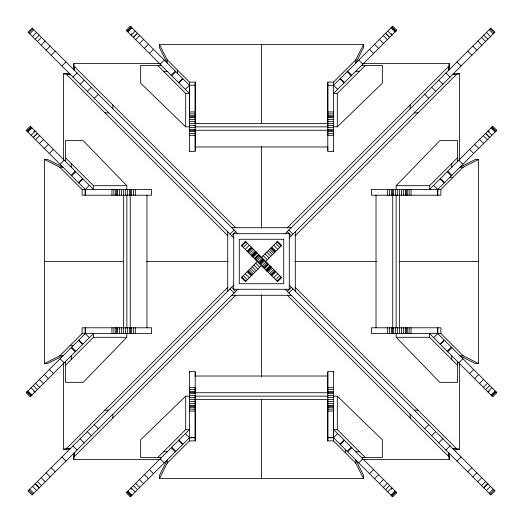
<?xml version="1.0" encoding="UTF-8"?>
<svg xmlns="http://www.w3.org/2000/svg" width="523" height="523" viewBox="0 0 523 523"><rect width="100%" height="100%" fill="white"/><g stroke="black" fill="none" stroke-linecap="round" stroke-linejoin="round"><path stroke-width="0.78" d="M44.553 363.485L59.812 355.797L63.041 355.797L47.783 363.485L44.553 363.485L44.553 159.515L47.783 159.515L63.041 167.203L59.812 167.203L44.553 159.515M63.603 159.907L63.603 73.763L70.056 74.148L63.603 73.763M73.763 459.397L74.148 452.944L73.763 459.397L159.907 459.397M65.467 365.296L93.447 337.315L93.447 333.576L30.242 396.774L26.15 392.688L85.262 333.576L85.262 327.79L85.262 333.576L89.355 337.662M112.863 418.034L112.863 414.229M189.424 393.479L189.424 392.734M363.485 478.447L355.797 463.188L355.797 459.959L363.485 475.217L363.485 478.447L159.515 478.447L167.203 463.188L189.509 440.882L195.21 440.882L195.21 371.5L189.424 371.5L189.424 392.459L195.21 392.459M195.21 132.234L195.21 151.5L189.424 151.5L189.424 150.604M189.424 130.894L189.424 130.266M189.424 115.034L189.424 85.262L130.312 26.15L126.22 30.242L189.424 93.447L185.685 93.447L157.704 65.467M195.21 440.882L195.21 396.14L327.875 396.14M195.21 388.059L195.21 392.734L327.875 392.734M195.21 376.338L195.21 375.344M195.21 374.86L195.21 372.396M195.21 123.631L195.21 82.118L189.509 82.118L167.203 59.812L159.515 44.553L363.485 44.553L363.485 47.783L355.797 63.041L355.797 59.812L363.485 44.553M261.5 478.447L261.5 399.369M261.5 123.631L261.5 44.553M355.797 463.188L333.491 440.882L327.79 440.882L327.79 399.369M327.79 390.766L327.79 371.5L333.576 371.5L333.576 372.396M327.79 150.604L327.79 148.14M327.79 147.656L327.79 146.662M327.79 134.941L327.79 130.266L195.125 130.266M355.797 59.812L333.491 82.118L327.79 82.118L327.79 126.86L195.125 126.86M333.576 407.966L333.576 437.738L392.688 496.85L396.78 492.758L333.576 429.553L337.315 429.553L365.296 457.533M333.576 392.734L333.576 392.106M327.79 82.118L327.79 151.5L333.576 151.5L333.576 130.541L327.79 130.541M333.576 130.266L333.576 129.521M410.137 108.771L410.137 104.966M457.533 365.296L429.553 337.315L429.553 333.576L492.758 396.78L496.85 392.688L437.738 333.576L437.738 327.79L437.738 333.576L433.645 337.662M449.237 63.603L448.852 70.056L449.237 63.603L363.093 63.603M459.397 449.237L452.944 448.852L459.397 449.237L459.397 363.093M478.447 363.485L463.188 355.797L459.959 355.797L475.217 363.485L478.447 363.485L478.447 159.515L475.217 159.515L459.959 167.203L463.188 167.203L478.447 159.515M126.828 333.576L126.828 337.315L83.164 382.352L65.467 382.352L65.467 361.55M396.173 189.424L396.173 185.685L439.836 140.648L457.533 140.648L457.533 161.45M233.807 237.893L27.974 32.066L32.276 28.19M28.758 32.851L32.871 28.778M29.706 33.792L33.792 29.706M32.524 36.617L36.525 32.433M35.159 39.251L39.225 35.133M37.388 41.474L41.474 37.388M41.212 45.305L45.076 40.984M46.129 50.221L50.221 46.129M51.149 55.235L55.235 51.149M61.93 66.016L66.016 61.93M72.965 77.058L77.058 72.965M26.941 131.103L31.027 127.011M127.011 31.027L131.103 26.941M27.17 131.332L31.262 127.239M127.239 31.262L131.332 27.17M27.882 132.044L31.975 127.952M127.952 31.975L132.044 27.882M80.163 84.255L84.255 80.163M33.773 131.796L34.793 130.776M130.776 34.793L131.796 33.773M31.073 135.235L35.165 131.149M131.149 35.165L135.235 31.073M33.309 137.471L37.401 133.378M133.378 37.401L137.471 33.309M33.335 137.497L37.427 133.411M133.411 37.427L137.497 33.335M35.564 139.726L39.656 135.634M135.634 39.656L139.726 35.564M87.276 91.362L91.362 87.276M39.388 143.55L43.481 139.464M139.464 43.481L143.55 39.388M94.238 98.331L98.331 94.238M44.311 148.473L48.397 144.381M144.381 48.397L148.473 44.311M49.325 153.487L53.418 149.395M149.395 53.418L153.487 49.325M60.106 164.268L64.198 160.175M160.175 64.198L164.268 60.106M71.141 175.303L75.234 171.217M171.217 75.234L175.303 71.141M71.684 175.846L75.776 171.753M171.753 75.776L175.846 71.684M78.496 182.658L82.588 178.572M178.572 82.588L182.658 78.496M78.751 182.913L82.843 178.82M178.82 82.843L182.913 78.751M89.355 185.338L85.262 189.424L85.262 195.21L85.262 189.424L26.15 130.312L30.242 126.22L93.447 189.424L93.447 185.685L65.467 157.704M185.338 89.355L189.424 85.262L195.21 85.262M59.812 355.797L82.118 333.491L82.118 327.79L151.5 327.79L151.5 333.576L85.262 333.576M327.79 85.262L333.576 85.262L392.681 26.157L396.78 30.242L333.576 93.447L337.315 93.447L365.296 65.467M230.042 234.134L234.134 230.042M231.663 235.755L235.755 231.663M241.888 245.98L245.98 241.888M243.293 247.386L247.386 243.293M245.248 249.334L249.334 245.241M247.281 251.373L251.373 247.281M247.418 251.504L251.504 247.418M247.536 251.628L251.628 247.536M248.229 252.321L252.321 248.229M249.288 253.374L253.374 249.281M250.628 254.721L254.721 250.628M251.694 255.786L255.786 251.694M251.746 255.832L255.832 251.746M251.89 255.982L255.982 251.89M252.119 256.211L256.211 252.119M252.419 256.512L256.512 252.419M252.772 256.858L256.858 252.772M253.145 257.238L257.238 253.145M254.472 258.565L258.565 254.472M254.642 258.735L258.735 254.642M255.146 259.238L259.238 255.146M63.603 363.093L63.603 449.237L66.244 448.852L227.897 287.199M287.199 227.897L448.852 66.244M255.937 260.029L260.029 255.937M256.976 261.062L261.062 256.976M67.245 451.669L67.735 451.172M477.924 40.984L481.788 45.305M486.475 32.433L490.476 36.617M490.129 28.778L494.242 32.851M490.724 28.19L495.026 32.066L289.193 237.893M233.807 285.107L27.974 490.934L32.06 495.026L237.893 289.193M257.408 261.5L241.345 277.569L245.431 281.655L261.5 265.592M261.5 257.408L277.569 241.345L281.655 245.431L265.592 261.5M285.107 233.807L490.934 27.98M258.179 262.271L262.271 258.179M258.95 263.043L263.043 258.95M259.218 263.311L263.311 259.218M259.323 263.409L263.409 259.323M259.375 263.468L263.468 259.375M259.532 263.625L263.625 259.532M259.591 263.677L263.677 259.591M259.689 263.782L263.782 259.689M259.957 264.05L264.05 259.957M260.729 264.821L264.821 260.729M261.938 266.024L266.024 261.938M262.971 267.063L267.063 262.971M74.148 456.756L235.801 295.103M295.103 235.801L456.756 74.148L459.397 73.763L459.397 159.907M263.762 267.854L267.854 263.762M264.265 268.358L268.358 264.265M264.435 268.528L268.528 264.435M265.762 269.855L269.855 265.762M266.142 270.228L270.228 266.142M266.488 270.581L270.581 266.488M266.789 270.881L270.881 266.789M267.018 271.11L271.11 267.018M267.168 271.254L271.254 267.168M267.214 271.306L271.306 267.214M268.279 272.372L272.372 268.279M269.626 273.712L273.719 269.626M270.679 274.771L274.771 270.679M271.372 275.464L275.464 271.372M271.496 275.582L275.582 271.496M271.627 275.719L275.719 271.627M273.666 277.752L277.759 273.666M275.614 279.707L279.707 275.614M277.02 281.113L281.113 277.02M287.245 291.337L291.337 287.245M288.866 292.958L292.958 288.866M157.704 457.533L185.685 429.553L189.424 429.553L126.22 492.758L130.312 496.85L189.424 437.738L189.424 387.68L195.21 387.68M433.645 185.338L437.738 189.424L437.738 195.21L437.738 189.424L496.85 130.312L492.758 126.22L429.553 189.424L429.553 185.685L457.533 157.704M440.882 189.509L371.5 189.424L371.5 195.21L440.882 195.21L440.882 189.509L463.188 167.203M337.662 433.645L333.576 437.738L327.79 437.738M340.087 444.249L344.18 440.157M440.157 344.18L444.249 340.087M340.342 444.504L344.428 440.412M440.412 344.428L444.504 340.342M347.154 451.316L351.247 447.224M447.224 351.247L451.316 347.154M347.697 451.859L351.783 447.766M447.766 351.783L451.859 347.697M358.732 462.894L362.825 458.802M458.802 362.825L462.894 358.732M369.513 473.675L373.605 469.582M469.582 373.605L473.675 369.513M374.527 478.689L378.619 474.603M474.603 378.619L478.689 374.527M424.669 428.762L428.762 424.669M379.45 483.612L383.536 479.519M479.519 383.536L483.612 379.45M431.638 435.724L435.724 431.638M383.274 487.436L387.366 483.344M483.344 387.366L487.436 383.274M385.503 489.665L389.622 485.599M485.599 389.622L489.665 385.503M387.765 491.927L391.851 487.835M487.835 391.851L491.927 387.765M391.204 489.227L392.224 488.207M488.207 392.224L489.227 391.204M438.745 442.837L442.837 438.745M390.956 495.118L395.048 491.025M491.025 395.048L495.118 390.956M391.668 495.83L395.761 491.738M491.738 395.761L495.83 391.668M391.897 496.059L395.989 491.973M491.973 395.989L496.059 391.897M445.942 450.035L450.035 445.942M456.984 461.07L461.07 456.984M467.765 471.851L471.851 467.765M472.779 476.871L476.871 472.779M477.695 481.788L481.788 477.695M481.526 485.612L485.612 481.526M486.383 490.476L490.476 486.383M489.208 493.294L493.294 489.208M490.149 494.242L494.242 490.149M333.576 126.828L337.315 126.828L382.352 83.164L382.352 65.467L361.55 65.467M189.424 396.173L185.685 396.173L140.648 439.836L140.648 457.533L161.45 457.533M73.763 63.603L74.148 70.056L73.763 63.603L159.907 63.603M161.45 65.467L140.648 65.467L140.648 83.164L185.685 126.828L189.424 126.828M163.509 71.272L167.255 71.272M355.745 71.272L359.491 71.272M459.397 73.763L452.944 74.148L456.756 74.148M189.424 111.942L195.21 111.942M327.79 111.942L333.576 111.942M104.966 112.863L108.771 112.863M414.229 112.863L418.034 112.863M189.424 113.883L195.21 113.883M327.79 113.883L333.576 113.883M189.424 115.72L195.21 115.72M327.79 115.72L333.576 115.72M189.424 116.721L195.21 116.721M327.79 116.721L333.576 116.721M189.424 117.636L195.21 117.636M327.79 117.636L333.576 117.636M189.424 119.604L195.21 119.604M327.79 119.604L333.576 119.604M189.424 121.611L195.21 121.611M327.79 121.611L333.576 121.611M189.424 123.631L333.576 123.631M189.424 125.657L195.21 125.657M327.79 125.657L333.576 125.657M189.424 127.664L195.21 127.664M327.79 127.664L333.576 127.664M189.424 129.632L195.21 129.632M327.79 129.632L333.576 129.632M189.424 130.541L195.21 130.541M189.424 131.541L195.21 131.541M327.79 131.541L333.576 131.541M189.424 133.378L195.21 133.378M327.79 133.378L333.576 133.378M189.424 135.32L195.21 135.32M327.79 135.32L333.576 135.32L333.491 82.118M195.21 146.983L327.79 146.983M449.662 177.5L452.885 177.5M93.447 185.685L126.828 185.685L126.828 189.424M396.173 185.685L429.553 185.685M82.118 189.509L151.5 189.424L151.5 195.21L82.118 195.21L82.118 189.509L59.812 167.203M231.8 227.708L291.2 227.708M44.553 261.5L123.631 261.5M146.571 261.5L228.159 261.5M294.841 261.5L376.429 261.5M399.369 261.5L478.447 261.5M231.8 295.292L291.2 295.292M82.118 333.491L85.347 333.491L85.347 327.79M437.653 333.491L440.882 333.491L463.188 355.797M437.738 333.576L371.5 333.576L371.5 327.79L440.882 327.79L440.882 333.491M93.447 337.315L126.828 337.315M396.173 333.576L396.173 337.315L429.553 337.315M70.115 345.5L73.338 345.5M195.21 376.017L327.79 376.017M327.79 387.68L333.576 387.68M189.424 389.622L195.21 389.622M327.79 389.622L333.576 389.622M189.424 391.459L195.21 391.459M327.79 391.459L333.576 391.459M327.79 392.459L333.576 392.459M189.424 393.368L195.21 393.368M327.79 393.368L333.576 393.368M189.424 395.336L195.21 395.336M327.79 395.336L333.576 395.336M333.576 396.173L337.315 396.173L382.352 439.836L382.352 457.533L361.55 457.533M189.424 397.343L195.21 397.343M327.79 397.343L333.576 397.343M189.424 399.369L333.576 399.369M189.424 401.389L195.21 401.389M327.79 401.389L333.576 401.389M189.424 403.396L195.21 403.396M327.79 403.396L333.576 403.396M189.424 405.364L195.21 405.364M327.79 405.364L333.576 405.364M189.424 406.279L195.21 406.279M327.79 406.279L333.576 406.279M189.424 407.28L195.21 407.28M327.79 407.28L333.576 407.28M189.424 409.117L195.21 409.117M327.79 409.117L333.576 409.117M104.966 410.137L108.771 410.137M414.229 410.137L418.034 410.137M189.424 411.058L195.21 411.058M327.79 411.058L333.576 411.058M195.21 437.653L189.509 437.653L189.509 440.882M327.79 437.653L333.491 437.653M195.21 437.738L189.424 437.738L185.338 433.645M66.244 448.852L70.056 448.852L63.603 449.237M163.509 451.728L167.255 451.728M355.745 451.728L359.491 451.728M363.093 459.397L449.237 459.397L448.852 452.944L449.237 459.397M489.208 29.706L493.294 33.792M483.775 35.133L487.841 39.251M481.526 37.388L485.612 41.474M472.779 46.129L476.871 50.221M467.765 51.149L471.851 55.235M456.984 61.93L461.07 66.016M445.942 72.965L450.035 77.058M391.897 26.941L395.989 31.027M491.973 127.011L496.059 131.103M391.668 27.17L395.761 31.262M491.738 127.239L495.83 131.332M390.956 27.882L395.048 31.975M491.025 127.952L495.118 132.044M438.745 80.163L442.837 84.255M391.204 33.773L392.224 34.793M488.207 130.776L489.227 131.796M387.765 31.073L391.851 35.165M487.835 131.149L491.927 135.235M385.529 33.309L389.622 37.401M485.599 133.378L489.691 137.471M385.503 33.335L389.589 37.427M485.573 133.411L489.665 137.497M383.274 35.564L387.366 39.656M483.344 135.634L487.436 139.726M431.638 87.276L435.724 91.362M379.45 39.388L383.536 43.481M479.519 139.464L483.612 143.55M424.669 94.238L428.762 98.331M374.527 44.311L378.619 48.397M474.603 144.381L478.689 148.473M369.513 49.325L373.605 53.418M469.582 149.395L473.675 153.487M358.732 60.106L362.825 64.198M458.802 160.175L462.894 164.268M347.697 71.141L351.783 75.234M447.766 171.217L451.859 175.303M347.154 71.684L351.247 75.776M447.224 171.753L451.316 175.846M340.342 78.496L344.428 82.588M440.412 178.572L444.504 182.658M340.087 78.751L344.18 82.843M440.157 178.82L444.249 182.913M333.576 85.262L337.662 89.355M288.866 230.042L292.958 234.134M287.245 231.663L291.337 235.755M277.02 241.888L281.113 245.98M275.614 243.293L279.707 247.386M273.666 245.241L277.759 249.334M271.627 247.281L275.719 251.373M271.496 247.418L275.582 251.504M271.372 247.536L275.464 251.628M270.679 248.229L274.771 252.321M269.626 249.281L273.719 253.374M268.279 250.628L272.372 254.721M266.717 252.191L270.809 256.283M265.004 253.903L269.097 257.996M74.148 66.244L235.801 227.897M295.103 287.199L456.756 448.852M263.226 255.682L267.318 259.774M455.265 451.172L455.755 451.669M32.066 27.98L237.893 233.807M289.193 285.107L495.026 490.934L490.94 495.026L285.107 289.193M255.682 263.226L259.774 267.318M66.244 74.148L227.897 235.801M287.199 295.103L448.852 456.756M253.903 265.004L257.996 269.097M252.191 266.717L256.283 270.809M250.628 268.279L254.721 272.372M249.288 269.626L253.374 273.712M248.229 270.679L252.321 274.771M247.536 271.372L251.628 275.464M247.418 271.496L251.504 275.582M247.281 271.627L251.373 275.719M245.248 273.666L249.334 277.752M243.293 275.614L247.386 279.707M241.888 277.02L245.98 281.113M231.663 287.245L235.755 291.337M230.042 288.866L234.134 292.958M78.751 340.087L82.843 344.18M178.82 440.157L182.913 444.249M78.496 340.342L82.588 344.428M178.572 440.412L182.658 444.504M71.684 347.154L75.776 351.247M171.753 447.224L175.846 451.316M71.141 347.697L75.234 351.783M171.217 447.766L175.303 451.859M60.106 358.732L64.198 362.825M160.175 458.802L164.268 462.894M49.325 369.513L53.418 373.605M149.395 469.582L153.487 473.675M44.311 374.527L48.397 378.619M144.381 474.603L148.473 478.689M94.238 424.669L98.331 428.762M39.388 379.45L43.481 383.536M139.464 479.519L143.55 483.612M87.276 431.638L91.362 435.724M35.564 383.274L39.656 387.366M135.634 483.344L139.726 487.436M33.335 385.503L37.401 389.622M133.378 485.599L137.497 489.665M31.073 387.765L35.165 391.851M131.149 487.835L135.235 491.927M33.773 391.204L34.793 392.224M130.776 488.207L131.796 489.227M80.163 438.745L84.255 442.837M27.882 390.956L31.975 395.048M127.952 491.025L132.044 495.118M27.17 391.668L31.262 395.761M127.239 491.738L131.332 495.83M26.941 391.897L31.027 395.989M127.011 491.973L131.103 496.059M72.965 445.942L77.058 450.035M61.93 456.984L66.016 461.07M51.149 467.765L55.235 471.851M46.129 472.779L50.221 476.871M41.212 477.695L45.305 481.788M37.388 481.526L41.474 485.612M32.524 486.383L36.617 490.476M29.706 489.208L33.792 493.294M28.758 490.149L32.851 494.242M396.173 337.315L439.836 382.352L457.533 382.352L457.533 361.55M126.828 185.685L83.164 140.648L65.467 140.648L65.467 161.45M451.728 163.509L451.728 167.255M451.728 355.745L451.728 359.491M411.058 189.424L411.058 195.21M411.058 327.79L411.058 333.576M410.137 414.229L410.137 418.034M409.117 189.424L409.117 195.21M409.117 327.79L409.117 333.576M407.28 189.424L407.28 195.21M407.28 327.79L407.28 333.576M406.279 189.424L406.279 195.21M406.279 327.79L406.279 333.576M405.364 189.424L405.364 195.21M405.364 327.79L405.364 333.576M403.396 189.424L403.396 195.21M403.396 327.79L403.396 333.576M401.389 189.424L401.389 195.21M401.389 327.79L401.389 333.576M399.369 189.424L399.369 333.576M397.343 189.424L397.343 195.21M397.343 327.79L397.343 333.576M396.14 195.125L396.14 327.79M395.336 189.424L395.336 195.21M395.336 327.79L395.336 333.576M393.368 189.424L393.368 195.21M393.368 327.79L393.368 333.576M392.734 195.125L392.734 327.79M392.459 189.424L392.459 195.21M392.459 327.79L392.459 333.576M391.459 189.424L391.459 195.21M391.459 327.79L391.459 333.576M389.622 189.424L389.622 195.21M389.622 327.79L389.622 333.576M387.68 189.424L387.68 195.21M387.68 327.79L387.68 333.576M376.017 195.21L376.017 327.79M345.5 449.662L345.5 452.885M337.315 93.447L337.315 126.828M337.315 396.173L337.315 429.553M333.576 150.604L333.576 151.5M333.576 371.5L333.491 440.882M327.79 372.396L327.79 374.86M327.79 375.344L327.79 440.882M295.292 231.8L295.292 291.2M261.5 146.571L261.5 228.159M261.5 294.841L261.5 376.429M227.708 231.8L227.708 291.2M195.21 82.118L195.21 147.656M195.21 148.14L195.21 150.604M189.509 82.118L189.509 85.347M189.424 85.262L189.424 151.5M189.424 371.5L189.424 372.396M185.685 93.447L185.685 126.828M185.685 396.173L185.685 429.553M177.5 70.115L177.5 73.338M167.203 59.812L167.203 63.041L159.515 47.783L159.515 44.553M167.203 463.188L167.203 459.959L159.515 475.217L159.515 478.447M146.983 195.21L146.983 327.79M135.32 189.424L135.32 195.21M135.32 327.79L135.32 333.576M133.378 189.424L133.378 195.21M133.378 327.79L133.378 333.576M131.541 189.424L131.541 195.21M131.541 327.79L131.541 333.576M130.541 189.424L130.541 195.21M130.541 327.79L130.541 333.576M130.266 195.21L130.266 327.875M129.632 189.424L129.632 195.21M129.632 327.79L129.632 333.576M127.664 189.424L127.664 195.21M127.664 327.79L127.664 333.576M126.86 195.21L126.86 327.875M125.657 189.424L125.657 195.21M125.657 327.79L125.657 333.576M123.631 189.424L123.631 333.576M121.611 189.424L121.611 195.21M121.611 327.79L121.611 333.576M119.604 189.424L119.604 195.21M119.604 327.79L119.604 333.576M117.636 189.424L117.636 195.21M117.636 327.79L117.636 333.576M116.721 189.424L116.721 195.21M116.721 327.79L116.721 333.576M115.72 189.424L115.72 195.21M115.72 327.79L115.72 333.576M113.883 189.424L113.883 195.21M113.883 327.79L113.883 333.576M112.863 104.966L112.863 108.771M111.942 189.424L111.942 195.21M111.942 327.79L111.942 333.576M85.347 189.509L85.347 195.21M71.272 163.509L71.272 167.255M71.272 355.745L71.272 359.491M245.431 241.345L241.345 245.431L277.569 281.655L281.655 277.569L245.431 241.345M487.841 483.749L483.749 487.841L487.867 483.775M289.291 233.709L233.709 233.709L233.709 289.291L289.291 289.291L289.291 233.709M283.721 239.279L239.279 239.279L239.279 283.721L283.721 283.721L283.721 239.279M39.251 487.841L35.159 483.749L39.225 487.867"/></g></svg>
